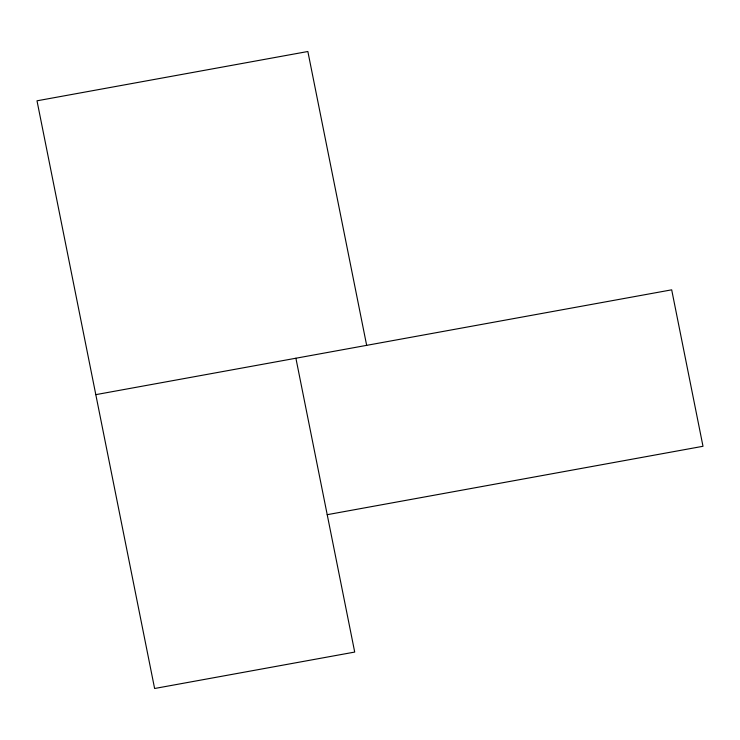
<?xml version="1.0" encoding="UTF-8"?>
<svg xmlns="http://www.w3.org/2000/svg" width="740" height="740" viewBox="0 0 740 740"><rect width="100%" height="100%" fill="white"/><g stroke="black" fill="none" stroke-linecap="round" stroke-linejoin="round"><path stroke-width="1.11" d="M95.802 394.651L671.689 289.83L703 446.285L327.21 514.688M366.661 345.349L307.858 51.504L37 100.807L154.614 688.496L354.71 652.07L295.898 358.225"/></g></svg>
